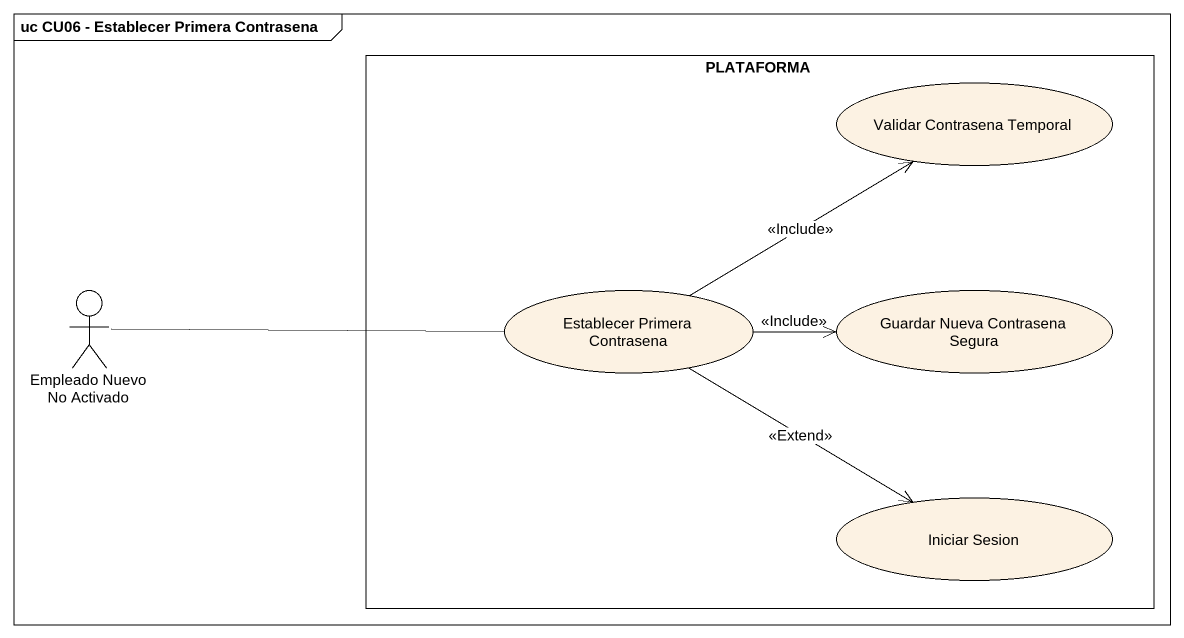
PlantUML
@startuml
mainframe uc CU06 - Establecer Primera Contrasena
rectangle PLATAFORMA {
  usecase "Validar Contrasena Temporal" as Validar_Contrasena_Temporal
  usecase "Establecer Primera Contrasena" as Establecer_Primera
  usecase "Guardar Nueva Contrasena Segura" as Guardar_Nueva_Contrasena
  usecase "Iniciar Sesion" as Iniciar_Sesion
}
actor "Empleado Nuevo No Activado" as Empleado_Nuevo_No_Activado
Empleado_Nuevo_No_Activado -right- Establecer_Primera
Establecer_Primera -up-> Validar_Contrasena_Temporal : <<Include>>
Establecer_Primera -right-> Guardar_Nueva_Contrasena : <<Include>>
Establecer_Primera --> Iniciar_Sesion : <<Extend>>
@enduml
